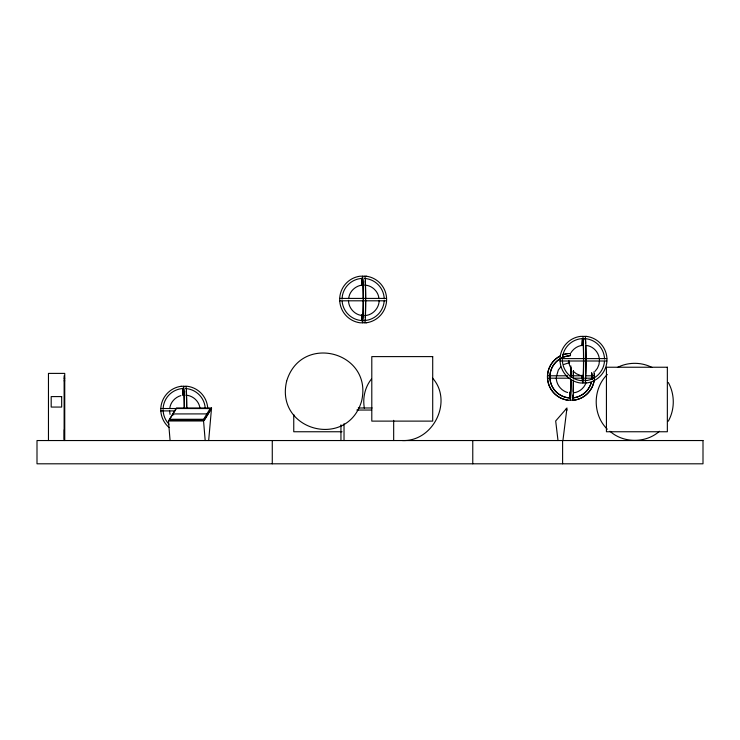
<?xml version="1.0" encoding="UTF-8"?>
<svg xmlns="http://www.w3.org/2000/svg" width="740" height="740" viewBox="0 0 740 740"><rect width="100%" height="100%" fill="white"/><g stroke="black" fill="none" stroke-linecap="round" stroke-linejoin="round"><path stroke-width="1.11" d="M208.671 440.541L211.538 407.981L176.435 407.981L168.452 420.977L170.089 440.541M562.918 440.541L566.979 407.981L555.685 420.977L558.006 440.541M169.784 408.434C170.329 402.366 175.139 397.25 180.902 395.595M348.743 298.35C349.4 290.885 356.44 284.993 363.83 284.983M379.176 300.338C379.204 308.118 372.683 315.296 364.829 315.555M556.378 376.716L558.312 370.037L560.744 366.855M599.493 360.519L598.975 364.496L597.439 368.196L594.997 371.378M586.043 382.608C584.323 388 579.254 392.265 573.583 392.792M668.303 421.199C674.926 409.285 674.926 394.411 668.303 382.506M176.25 408.563L169.71 419.275L170.478 420.218L204.397 420.218L210.382 410.404M169.71 419.275L203.63 419.275L210.16 408.563L160.719 408.508M205.193 440.541L203.556 420.977L211.538 407.981M570.855 352.851C573.482 348.577 578.079 345.506 583.157 345.303M371.517 378.945C364.94 387.048 362.415 398.324 364.459 408.526M607.29 374.496C592.518 389.027 592.518 414.678 607.29 429.209M659.46 431.263C645.955 443.38 623.478 443.38 609.963 431.263M563.926 364.413L569.615 362.618M617.401 367.484C628.084 361.943 641.349 361.943 652.023 367.484M402.366 440.541C433.242 441.836 453.296 401.237 432.521 378.057M366.3 276.196L360.084 276.196A23.504 23.486 -90 0 0 360.084 322.797L366.3 322.797M339.679 298.414L386.474 298.414M339.679 300.81L386.474 300.81M559.995 358.604L606.791 358.604M559.995 361L606.791 361M547.443 375.791L567.645 375.791M569.449 375.791L582.713 375.791M585.83 375.791L594.248 375.791M64.13 378.186L64.741 378.186M547.443 378.186L570.253 378.186M582.713 378.186L573.454 378.186L573.454 373.802A23.504 0.869 -90 0 0 573.426 370.786M584.508 378.186L594.248 378.186M64.13 380.85L64.741 380.85M181.124 386.28L187.34 386.28A23.504 23.486 -90 0 1 207.746 408.554M358.262 407.981L372.118 407.981M356.819 410.043L371.665 410.043M160.719 410.904L174.853 410.904M168.452 420.977L203.556 420.977M342.028 431.753L293.752 431.753L293.752 414.474M364.829 285.113C371.868 285.39 378.279 291.301 378.917 298.35M362.841 315.555C354.978 315.296 348.466 308.118 348.485 300.338M586.135 345.432C593.184 346.07 599.095 352.481 599.363 359.529M185.87 395.206C192.918 395.475 199.319 401.385 199.957 408.434M580.169 375.346L576.469 373.811L573.297 371.378M567.626 392.533C561.087 390.739 556.286 384.495 556.249 377.705M565.998 409.1L567.09 410.043M206.858 413.938L207.626 414.881L206.932 413.901L172.947 413.938L173.706 414.881M203.63 419.275L204.397 420.218M570.855 368.196L569.319 364.496L568.801 360.519M169.525 410.423L170.052 414.4M571.049 377.391L571.049 373.802A23.504 0.869 -90 0 0 570.993 367.873M562.604 440.541L562.604 463.804M472.768 440.541L472.768 463.804M393.671 420.329L393.671 440.541M344.026 423.696L344.026 440.541M340.946 424.825L340.946 440.541M272.274 440.541L272.274 463.804M186.73 408.508L186.73 406.519A23.504 0.869 -90 0 0 185.981 386.28M184.325 408.508L184.325 406.519A23.504 0.869 -90 0 0 183.585 386.28M64.741 440.541L64.741 373.395L48.461 373.395L48.461 440.541M64.306 429.727L64.306 439.421M64.13 375.791L64.13 440.541M584.989 338.633A21.109 21.09 -90 0 1 604.543 359.011M604.497 361.203A21.109 21.09 -90 0 1 585.238 380.712M583.037 380.786A21.109 21.09 -90 0 1 562.382 360.352M562.372 359.261A21.109 21.09 -90 0 1 583.888 338.587M585.248 382.987A23.504 0.869 90 0 0 585.997 362.748L585.997 356.615A23.504 0.869 -90 0 0 585.248 336.386M582.852 336.386A23.504 0.869 -90 0 1 583.601 356.615L583.601 362.748A23.504 0.869 -90 0 1 582.852 382.987M582.334 380.536A23.504 0.869 -90 0 1 582.084 375.171M582.047 345.377A23.504 0.869 -90 0 1 582.334 338.837M584.915 339.41A21.109 0.777 -90 0 1 585.627 343.249M585.71 345.45A21.109 0.777 -90 0 1 585.913 359.261M585.913 360.352A21.109 0.777 -90 0 1 585.701 374.301M585.543 377.742A21.109 0.777 -90 0 1 584.952 380.175M582.177 345.062A21.109 0.777 -90 0 1 583.018 340.03A21.109 0.777 -90 0 1 583.518 359.261M583.518 360.352A21.109 0.777 -90 0 1 583.065 378.861A21.109 0.777 -90 0 1 582.251 376.114M364.672 278.443A21.109 21.09 -90 0 1 384.226 298.821M384.18 301.023A21.109 21.09 -90 0 1 363.821 320.587M362.72 320.596A21.109 21.09 -90 0 1 342.13 301.272M342.065 299.071A21.109 21.09 -90 0 1 362.471 278.397M366.217 276.196A23.504 23.486 -90 0 1 366.217 322.797M364.931 276.196A23.504 0.869 -90 0 1 365.68 296.425L365.68 302.568A23.504 0.869 -90 0 1 364.931 322.797M362.535 276.196A23.504 0.869 -90 0 1 363.285 296.425L363.285 302.568A23.504 0.869 -90 0 1 362.535 322.797M362.091 321.206A23.504 0.869 -90 0 1 361.768 314.99M361.731 285.187A23.504 0.869 -90 0 1 362.091 277.778M365.199 281.006A21.109 0.777 -90 0 1 365.597 299.071M365.597 301.272A21.109 0.777 -90 0 1 365.227 317.553M365.042 319.763A21.109 0.777 -90 0 1 364.839 320.596M361.86 284.872A21.109 0.777 -90 0 1 362.711 279.84A21.109 0.777 -90 0 1 363.201 299.071M363.201 301.272A21.109 0.777 -90 0 1 362.702 319.245A21.109 0.777 -90 0 1 361.888 314.713M185.712 388.537A21.109 21.09 -90 0 1 205.202 407.805M168.979 424.205A21.109 21.09 -90 0 1 163.115 410.256M163.105 409.155A21.109 21.09 -90 0 1 183.52 388.491M169.183 427.591A23.504 23.486 -90 0 1 181.217 386.28M182.78 395.28A23.504 0.869 -90 0 1 183.131 387.871M186.24 391.099A21.109 0.777 -90 0 1 186.647 408.064M182.9 394.966A21.109 0.777 -90 0 1 183.733 389.73A21.109 0.777 -90 0 1 184.242 408.064M591.713 372.895A21.109 21.09 -90 0 1 592.083 376.197M592.093 377.298A21.109 21.09 -90 0 1 591.926 379.49A21.109 21.09 -90 0 0 592 377.298M591.26 382.737A21.109 21.09 -90 0 1 572.779 397.898M570.577 397.972A21.109 21.09 -90 0 1 549.922 377.539M549.922 376.447A21.109 21.09 -90 0 1 560.827 358.382A21.109 21.09 -90 0 0 549.829 376.447M561.808 357.882A21.109 21.09 -90 0 1 570.327 355.774M591.63 372.895A21.109 21.09 -90 0 1 591.991 376.197M591.177 382.737A21.109 21.09 -90 0 1 572.695 397.898M570.494 397.972A21.109 21.09 -90 0 1 549.838 377.539M561.716 357.882A21.109 21.09 -90 0 1 569.134 355.838M593.933 371.785A23.504 23.486 -90 0 1 594.405 378.926M594.294 379.935A23.504 23.486 -90 0 1 574.074 400.174L567.848 400.174A23.504 23.486 -90 0 1 560.078 356.023M567.941 400.174A23.504 23.486 -90 0 1 560.162 356.023M562.964 354.784A23.504 23.486 -90 0 1 567.941 353.563M594.202 373.802A23.504 23.486 -90 0 1 594.377 377.9M594.202 379.935A23.504 23.486 -90 0 1 573.981 400.174M562.872 354.784A23.504 23.486 -90 0 1 567.848 353.563L570.299 353.563A23.504 0.869 -90 0 1 570.521 355.154M573.454 379.935A23.504 0.869 -90 0 1 572.705 400.174M571.049 379.935A23.504 0.869 -90 0 1 570.309 400.174M569.856 398.582A23.504 0.869 -90 0 1 569.541 392.357M573.334 370.999A21.109 0.777 -90 0 1 573.37 376.447M573.343 381.923A21.109 0.777 -90 0 1 573.149 391.488M572.991 394.929A21.109 0.777 -90 0 1 572.399 397.361M570.864 365.949A21.109 0.777 -90 0 1 570.975 376.447M570.966 379.75A21.109 0.777 -90 0 1 570.448 396.807A21.109 0.777 -90 0 1 569.652 392.089M286.639 381.202C274.818 430.625 347.088 449.865 361.564 401.228C373.376 351.815 301.115 332.575 286.639 381.202M586.616 336.386L580.401 336.386A23.504 23.486 -90 0 0 580.401 382.987L586.616 382.987A23.504 23.486 -90 0 0 586.524 336.386M432.706 356.606L371.795 356.606L371.795 421.115L432.706 421.115L432.706 356.606M667.351 367.234L606.43 367.234L606.43 431.753L667.351 431.753L667.351 367.234M61.67 396.594L51.19 396.594L51.19 407.065L61.67 407.065L61.67 396.594M703 440.541L37 440.541L37 463.804L703 463.804L703 440.541"/></g></svg>
